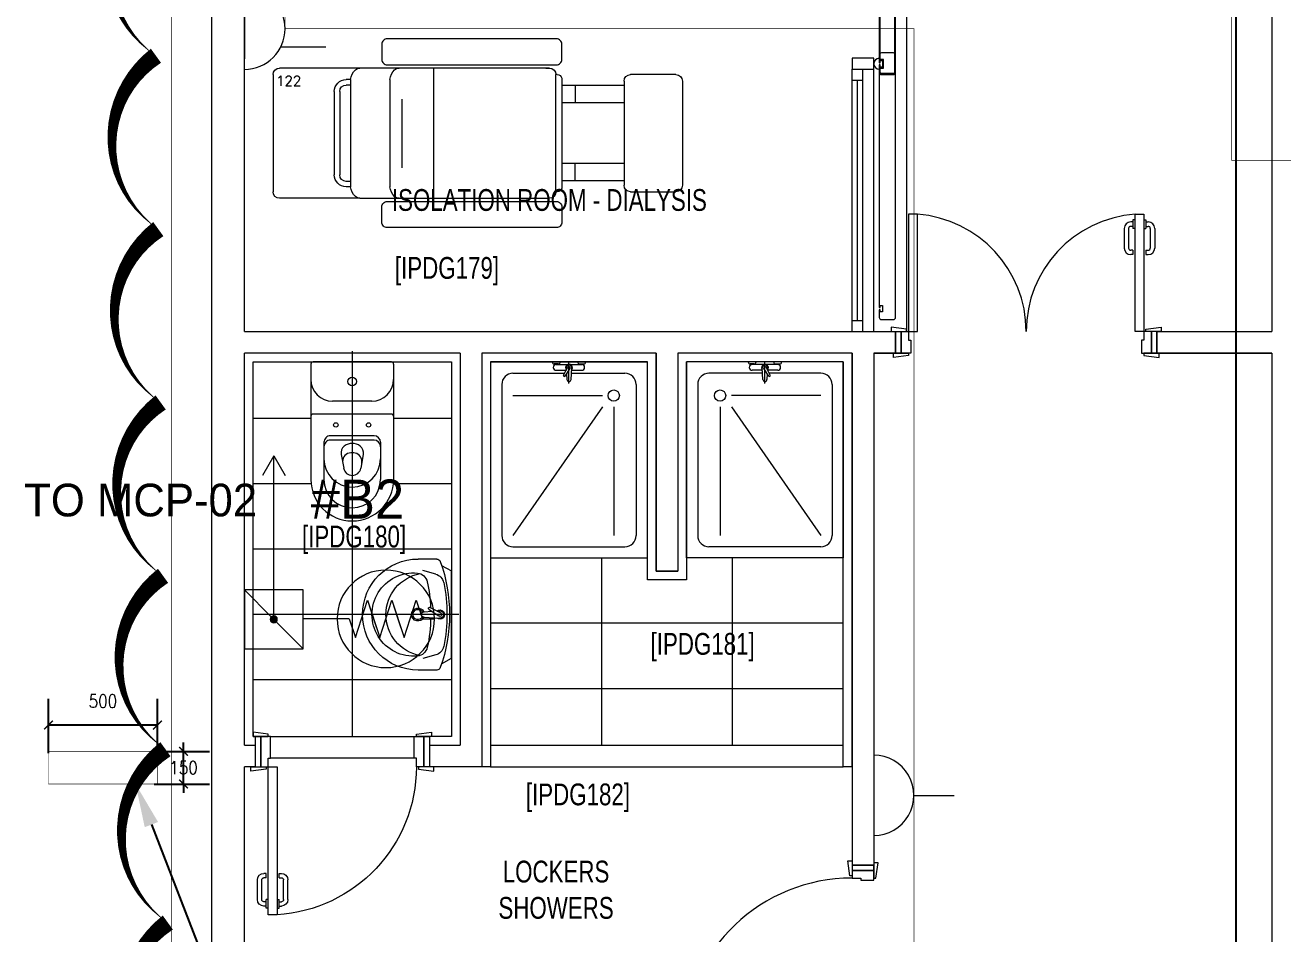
# Model space of a CAD drawing. Header units: metres. Extents: x 75097 to 220695, y -1557923 to -1361206.
# Drawn here: x 160951 to 166727, y -1438188 to -1434015 of the extents above; entities that cross this region are included whole.
import ezdxf
from ezdxf import colors
from ezdxf.entities.mleader import LeaderData, LeaderLine
from ezdxf.math import Vec2, Vec3

# ---------------------------------------------------------------- set-up
doc = ezdxf.new("R2010")
doc.units = ezdxf.units.M
doc.layers.get('0').update_dxf_attribs({"lineweight": 0})
for name, color, linetype, lineweight in [('A-100 - Copy$0$72_EGR_BASE_TEXT', 8, 'Continuous', 0), ('A-100 - Copy$0$Aluminum', 8, 'Continuous', 0), ('A-100 - Copy$0$car', 8, 'Continuous', 0), ('A-100 - Copy$0$Medical Equipment and Furniture', 8, 'Continuous', 0), ('A-100 - Copy$0$Medical Equipment and Furniture1', 8, 'Continuous', 5), ('A-100 - Copy$0$SANIT', 8, 'Continuous', 0), ('A-100 - Copy$0$Tiles', 8, 'Continuous', 0), ('A-100 - Copy$0$Walls', 8, 'Continuous', 0), ('A-100 - Copy$0$Wooden Joinery', 8, 'Continuous', 0)]:
    doc.layers.add(name, color=color, linetype=linetype, lineweight=lineweight)
doc.layers.add('A-100 - Copy$0$axes', color=8, linetype='Continuous')
doc.layers.add('AMA-SO-POWER', color=85, linetype='Continuous')
for name, color, linetype, lineweight, true_color in [('E-POWR', 7, 'Continuous', 9, 0x4e7e3e), ('E-PW', 7, 'Continuous', 9, 0x4e7e3e), ('REV 01', 7, 'Continuous', 0, 0xe41b4d)]:
    doc.layers.add(name, color=color, linetype=linetype, lineweight=lineweight, true_color=true_color)
doc.styles.add('A-100 - Copy$0$list_ghTextstyle', font='romans.shx', dxfattribs={"height": 0.25})
doc.styles.add('A-100 - Copy$0$X3G_ENTITY_2587EA', font='swisscl.ttf', dxfattribs={"height": 200})
doc.styles.add('Optima_5', font='', dxfattribs={"height": 3.001645})
doc.styles.add('ROMANS', font='romans.shx', dxfattribs={"width": 0.85})
doc.styles.get("Standard").update_dxf_attribs({"font": 'GOTHIC.TTF'})
doc.styles.get('Optima_5').set_extended_font_data('Optima')
doc.dimstyles.new('100', dxfattribs={"dimscale": 0.8, "dimtxt": 180, "dimasz": 100, "dimexe": 150, "dimexo": 0, "dimgap": 100, "dimtad": 1, "dimtih": 1, "dimtoh": 1, "dimdec": 0, "dimzin": 0, "dimdsep": 46, "dimtxsty": 'ROMANS', "dimblk": 'DOT', "dimcen": 0, "dimclrd": 180, "dimclre": 180, "dimclrt": 180, "dimazin": 0, "dimtfac": 1, "dimtdec": 0, "dimtix": 1, "dimtmove": 2, "dimatfit": 3, "dimldrblk": 'DOT', "dimfxl": 1, "dimtolj": 1, "dimtzin": 0, "dimarcsym": 0})

# ---------------------------------------------------------------- blocks, each defined once
blk = doc.blocks.new('GI-041_dwg_E-SKT2-3902840-GI-041')
at = {"layer": 'E-POWR'}
blk.add_line((0.1982, 0), (-0.1982, 0), dxfattribs=at)
at = {"layer": 'E-PW'}
for p, q in [((-0.0879, 0.1765), (-0.0879, 0.3944)), ((0.0878, 0.1766), (0.0878, 0.3944)), ((-0.1466, 0), (0.1466, 0))]:
    blk.add_line(p, q, dxfattribs=at)
blk.add_arc((0, 0), 0.1972, 0.0142, 180.0142, dxfattribs=at)
blk = doc.blocks.new('NORMAL SOCKET')
at = {"layer": 'E-POWR'}
for p, q in [((0, 307.7), (0, 615.4)), ((-307.7, 0), (307.7, 0))]:
    blk.add_line(p, q, dxfattribs=at)
blk.add_ellipse((0, 0), major_axis=(32.8, 305.9), ratio=1, start_param=4.81904, end_param=7.960633, dxfattribs=at)
blk = doc.blocks.new('_ArchTick')
at = {"color": 0, "linetype": 'ByBlock', "const_width": 0.15}
blk.add_lwpolyline([(-0.5, -0.5), (0.5, 0.5)], dxfattribs=at)
blk = doc.blocks.new('*D22')
at = {"layer": 'E-POWR', "color": 180, "lineweight": -2, "transparency": 16777216}
for p, q in [((161057.8, -1437358), (161057.8, -1437109.4)), ((161557.8, -1437358), (161557.8, -1437109.4)), ((161557.8, -1437229.4), (161057.8, -1437229.4))]:
    blk.add_line(p, q, dxfattribs=at)
at = {"layer": 'E-POWR', "color": 180, "lineweight": -2, "transparency": 16777216, "xscale": 40, "yscale": 40, "zscale": 40, "rotation": 180}
blk.add_blockref('_ArchTick', (161057.8, -1437229.4), dxfattribs=at)
at = {"layer": 'E-POWR', "color": 180, "lineweight": -2, "transparency": 16777216, "xscale": 40, "yscale": 40, "zscale": 40}
blk.add_blockref('_ArchTick', (161557.8, -1437229.4), dxfattribs=at)
at = {"layer": 'E-POWR', "color": 180, "transparency": 16777216, "insert": (161307.8, -1437119.4), "char_height": 60, "attachment_point": 5, "style": 'ROMANS'}
blk.add_mtext('\\A1;500', dxfattribs=at)
blk = doc.blocks.new('_DOT')
at = {"color": 0, "linetype": 'ByBlock'}
blk.add_line((-0.5, 0), (-1, 0), dxfattribs=at)
at = {"color": 0, "linetype": 'ByBlock', "const_width": 0.5}
blk.add_lwpolyline([(-0.25, 0, 1), (0.25, 0, 1)], format="xyb", close=True, dxfattribs=at)
blk = doc.blocks.new('*D23')
at = {"layer": 'E-POWR', "color": 180, "lineweight": -2, "transparency": 16777216}
for p, q in [((161678, -1437350.2), (161678, -1437310.2)), ((161542.8, -1437350.2), (161798, -1437350.2)), ((161678, -1437500.2), (161678, -1437350.2)), ((161542.8, -1437500.2), (161798, -1437500.2)), ((161678, -1437500.2), (161678, -1437540.2))]:
    blk.add_line(p, q, dxfattribs=at)
at = {"layer": 'E-POWR', "color": 180, "lineweight": -2, "transparency": 16777216, "xscale": 40, "yscale": 40, "zscale": 40}
for p, rotation in [((161678, -1437350.2), 270), ((161678, -1437500.2), 90)]:
    blk.add_blockref('_ArchTick', p, dxfattribs=dict(at, rotation=rotation))
at = {"layer": 'E-POWR', "color": 180, "transparency": 16777216, "insert": (161678, -1437425.2), "char_height": 60, "attachment_point": 5, "style": 'ROMANS'}
blk.add_mtext('\\A1;150', dxfattribs=at)
blk = doc.blocks.new('E-WATER HEATER SKT')
at = {"layer": 'E-POWR'}
h = blk.add_hatch(color=256, dxfattribs=at)
h.dxf.hatch_style = 1
h.paths.add_polyline_path([(-0.4153, 0.0019, 1), (-0.4426, 0.0019, 1)])
for p, q in [((-0.5415, -0.1106), (-0.5415, 0.1144)), ((-0.5415, 0.1144), (-0.3165, 0.1144))]:
    blk.add_line(p, q, dxfattribs=at)
blk.add_lwpolyline([(-0.5415, 0.1144), (-0.3165, 0.1144), (-0.3165, -0.1106), (-0.5415, -0.1106)], close=True, dxfattribs=at)
for points in [[(-0.4208, 0.01), (-0.3165, 0.1144)], [(-0.1398, 0), (-0.1165, 0.0717), (-0.0932, 0)], [(-0.1398, 0), (-0.1165, 0.0717), (-0.0699, -0.0717), (-0.0233, 0.0717), (0.0233, -0.0717), (0.0699, 0.0717), (0.1165, -0.0717), (0.1398, 0), (0.1865, 0)], [(-0.0466, 0), (-0.0233, 0.0717), (0, 0)], [(0.0466, 0), (0.0699, 0.0717), (0.0932, 0)], [(-0.1398, 0), (-0.3165, 0)], [(-0.0932, 0), (-0.0699, -0.0717), (-0.0466, 0)], [(0, 0), (0.0233, -0.0717), (0.0466, 0)], [(0.0932, 0), (0.1165, -0.0717), (0.1398, 0)], [(-0.5415, -0.1106), (-0.4371, -0.0063)]]:
    blk.add_lwpolyline(points, dxfattribs=at)
for centre, radius in [((0, 0), 0.1865), ((-0.429, 0.0019), 0.0137)]:
    blk.add_circle(centre, radius, dxfattribs=at)
blk = doc.blocks.new('arrow')
at = {"layer": 'E-POWR'}
for points in [[(140757.7, -1398284.6), (140667.3, -1398232.4)], [(139990, -1398284.6), (140757.7, -1398284.6), (140757.7, -1398284.6)], [(140757.7, -1398284.6), (140667.3, -1398336.8)]]:
    blk.add_lwpolyline(points, dxfattribs=at)
blk = doc.blocks.new('A-100 - Copy$0$HF16786C-P')
for p, q in [((0.312, 0.2989), (1.0025, 0.2989)), ((0.3285, 0.2989), (0.312, 0.2989)), ((0.845, 0.2989), (0.845, -0.2989)), ((1.0025, 0.2989), (1.1825, 0.2989)), ((1.1825, 0.2989), (1.5514, 0.2989)), ((-0.2986, 0.2389), (-0.2986, -0.2389)), ((-0.2686, 0.2689), (-0.0607, 0.2689)), ((-0.0307, 0.2389), (-0.0307, -0.2389)), ((0.2768, 0.2689), (0.282, 0.2689)), ((0.282, -0.2689), (0.282, 0.2689)), ((1.045, 0.2463), (1.045, -0.2463)), ((1.225, 0.2463), (1.225, -0.2463)), ((1.225, 0.2463), (1.245, 0.2463)), ((1.5814, 0.2689), (1.5814, -0.2689)), ((-0.0307, 0.2189), (0.2547, 0.2189)), ((0.1938, 0.2189), (0.1938, 0.1389)), ((1.225, 0.2213), (1.245, 0.2213)), ((1.275, 0.1913), (1.275, -0.1913)), ((1.3, 0.1913), (1.3, -0.1913)), ((-0.0307, 0.1389), (0.2547, 0.1389)), ((0.9898, 0.156), (0.9898, -0.1588)), ((-0.0307, -0.1389), (0.2547, -0.1389)), ((0.1938, -0.2189), (0.1938, -0.1389)), ((-0.0307, -0.2189), (0.2547, -0.2189)), ((1.225, -0.2213), (1.245, -0.2213)), ((-0.0607, -0.2689), (-0.2686, -0.2689)), ((0.2768, -0.2689), (0.282, -0.2689)), ((1.225, -0.2463), (1.245, -0.2463)), ((1.0025, -0.2989), (0.312, -0.2989)), ((1.1825, -0.2989), (1.0025, -0.2989)), ((1.1825, -0.2989), (1.5514, -0.2989))]:
    blk.add_line(p, q)
for points in [[(1.0817, 0.4087), (1.0817, 0.3386, -0.414214), (1.0567, 0.3136), (0.2797, 0.3136, -0.414214), (0.2547, 0.3386), (0.2547, 0.4087, -0.414214), (0.2797, 0.4337), (1.0567, 0.4337, -0.414214)], [(1.0817, -0.4087), (1.0817, -0.3386, 0.414214), (1.0567, -0.3136), (0.2797, -0.3136, 0.414214), (0.2547, -0.3386), (0.2547, -0.4087, 0.414214), (0.2797, -0.4337), (1.0567, -0.4337, 0.414214)]]:
    blk.add_lwpolyline(points, format="xyb", close=True)
blk.add_lwpolyline([(0.2547, 0.2527), (0.2547, -0.2527)])
for centre, radius, start, end in [((0.312, 0.2689), 0.03, 90, 180), ((1.0025, 0.2689), 0.03, 47.44084, 90), ((0.9759, 0.2399), 0.0694, 5.3127, 47.44084), ((1.1825, 0.2689), 0.03, 47.44084, 90), ((1.1559, 0.2399), 0.0694, 5.3127, 47.44084), ((1.5514, 0.2689), 0.03, 0, 90), ((-0.2686, 0.2389), 0.03, 90, 180), ((-0.0607, 0.2389), 0.03, 0, 90), ((0.2756, 0.2474), 0.0216, 86.99887, 165.78399), ((1.245, 0.1913), 0.055, 0, 90), ((1.245, 0.1913), 0.03, 0, 90), ((1.245, -0.1913), 0.03, 270, 0), ((1.245, -0.1913), 0.055, 270, 0), ((-0.2686, -0.2389), 0.03, 180, 270), ((-0.0607, -0.2389), 0.03, 270, 0), ((0.2756, -0.2474), 0.0216, 194.21601, 273.00113), ((0.312, -0.2689), 0.03, 180, 270), ((0.9759, -0.2399), 0.0694, 312.55916, 354.6873), ((1.1559, -0.2399), 0.0694, 312.55916, 354.6873), ((1.5514, -0.2689), 0.03, 270, 0), ((1.0025, -0.2689), 0.03, 270, 312.55916), ((1.1825, -0.2689), 0.03, 270, 312.55916)]:
    blk.add_arc(centre, radius, start, end)
blk = doc.blocks.new('A-100 - Copy$0$F.44.66.83')
at = {"layer": 'A-100 - Copy$0$Medical Equipment and Furniture1', "xscale": -1000, "yscale": 1000, "zscale": 1000, "rotation": 270}
blk.add_blockref('A-100 - Copy$0$HF16786C-P', (77696, -14001.8), dxfattribs=at)
blk = doc.blocks.new('A-100 - Copy$0$A$C180956F5')
at = {"layer": 'A-100 - Copy$0$car'}
for p, q in [((1350, 640, 0), (690, 640, 0)), ((690, 540, 0), (1350, 540, 0))]:
    blk.add_line(p, q, dxfattribs=at)
at = {"layer": 'A-100 - Copy$0$Wooden Joinery'}
for p, q in [((670, 1328.8, 0), (670, 1288.8, 0)), ((680, 1328.8, 0), (670, 1328.8, 0)), ((720, 1358.8, 0), (680, 1358.8, 0)), ((680, 1358.8, 0), (680, 680, 0)), ((720, 680, 0), (720, 1358.8, 0)), ((720, 1328.8, 0), (730, 1328.8, 0)), ((730, 1328.8, 0), (730, 1288.8, 0)), ((630, 1288.8, 0), (630, 1198.8, 0)), ((650, 1288.8, 0), (650, 1198.8, 0)), ((670, 1318.8, 0), (660, 1318.8, 0)), ((670, 1298.8, 0), (660, 1298.8, 0)), ((680, 1288.8, 0), (670, 1288.8, 0)), ((720, 1288.8, 0), (730, 1288.8, 0)), ((730, 1318.8, 0), (740, 1318.8, 0)), ((730, 1298.8, 0), (740, 1298.8, 0)), ((750, 1288.8, 0), (750, 1198.8, 0)), ((770, 1288.8, 0), (770, 1198.8, 0)), ((670, 1188.8, 0), (660, 1188.8, 0)), ((670, 1168.8, 0), (660, 1168.8, 0)), ((670, 1188.8, 0), (670, 1168.8, 0)), ((730, 1188.8, 0), (740, 1188.8, 0)), ((730, 1188.8, 0), (730, 1168.8, 0)), ((730, 1168.8, 0), (740, 1168.8, 0)), ((670, 690, 0), (600, 700, 0)), ((600, 700, 0), (600, 680, 0)), ((1370, 690, 0), (1440, 700, 0)), ((1440, 700, 0), (1440, 680, 0)), ((600, 680, 0), (670, 680, 0)), ((620, 540, 0), (620, 680, 0)), ((620, 680, 0), (645, 680, 0)), ((645, 680, 0), (680, 680, 0)), ((645, 540, 0), (645, 680, 0)), ((645, 680, 0), (645, 540, 0)), ((670, 680, 0), (670, 690, 0)), ((680, 680, 0), (720, 680, 0)), ((680, 680, 0), (680, 640, 0)), ((680, 640, 0), (690, 640, 0)), ((690, 640, 0), (690, 540, 0)), ((1360, 640, 0), (1350, 640, 0)), ((1350, 640, 0), (1350, 540, 0)), ((1395, 680, 0), (1360, 680, 0)), ((1360, 680, 0), (1360, 640, 0)), ((1370, 680, 0), (1370, 690, 0)), ((1440, 680, 0), (1370, 680, 0)), ((1395, 540, 0), (1395, 680, 0)), ((1395, 680, 0), (1395, 540, 0)), ((1420, 680, 0), (1395, 680, 0)), ((1420, 540, 0), (1420, 680, 0)), ((610, 520, 0), (610, 540, 0)), ((610, 540, 0), (680, 540, 0)), ((680, 530, 0), (610, 520, 0)), ((645, 540, 0), (620, 540, 0)), ((690, 540, 0), (645, 540, 0)), ((680, 540, 0), (680, 530, 0)), ((1350, 540, 0), (1395, 540, 0)), ((1360, 540, 0), (1360, 530, 0)), ((1430, 540, 0), (1360, 540, 0)), ((1360, 530, 0), (1430, 520, 0)), ((1395, 540, 0), (1420, 540, 0)), ((1430, 520, 0), (1430, 540, 0))]:
    blk.add_line(p, q, dxfattribs=at)
for centre, radius, start, end in [((680, 680, 0), 680, 0, 86.62771), ((660, 1288.8, 0), 30, 90, 180), ((660, 1288.8, 0), 10, 90, 180), ((740, 1288.8, 0), 30, 0, 90), ((740, 1288.8, 0), 10, 0, 90), ((660, 1198.8, 0), 30, 180, 270), ((660, 1198.8, 0), 10, 180, 270), ((740, 1198.8, 0), 10, 270, 0), ((740, 1198.8, 0), 30, 270, 0)]:
    blk.add_arc(centre, radius, start, end, dxfattribs=at)
blk = doc.blocks.new('A-100 - Copy$0$WC manta')
at = {"layer": 'A-100 - Copy$0$SANIT'}
for p, q in [((-0.13, 0.18), (-0.13, -0.18)), ((-0.12, 0.19), (0.41, 0.19)), ((0.109, 0.18), (0.109, -0.18)), ((0.239, 0.13), (0.41, 0.13)), ((0.05, 0.09), (0.05, -0.09)), ((0.209, 0.1), (0.209, -0.1)), ((0.229, 0.1), (0.229, -0.1)), ((-0.18, 0), (0.65, 0)), ((0.2955, 0.051), (0.3581, 0.0393)), ((0.2955, -0.051), (0.3581, -0.0393)), ((0.239, -0.13), (0.41, -0.13)), ((-0.12, -0.19), (0.41, -0.19))]:
    blk.add_line(p, q, dxfattribs=at)
for centre, radius in [((0.159, 0.0752), 0.01), ((-0.04, 0), 0.02), ((0.159, -0.0753), 0.01)]:
    blk.add_circle(centre, radius, dxfattribs=at)
for centre, radius, start, end in [((-0.12, 0.18), 0.01, 90, 180), ((-0.05, 0.09), 0.1, 0, 90), ((0.119, 0.18), 0.01, 90, 180), ((0.41, 0), 0.19, 270, 90), ((0.239, 0.1), 0.03, 90, 180), ((0.259, 0.1), 0.03, 90, 180), ((0.3147, 0), 0.13, 270, 90), ((0.41, 0), 0.13, 270, 90), ((0.3029, 0), 0.0588, 141.52497, 218.47503), ((0.2882, 0.0117), 0.04, 79.42885, 141.52497), ((0.3454, 0), 0.0588, 166.41759, 193.58241), ((0.3271, 0.0044), 0.04, 79.42885, 166.41759), ((0.3507, 0), 0.04, 280.57115, 79.42885), ((0.2882, -0.0117), 0.04, 218.47503, 280.57115), ((0.3271, -0.0044), 0.04, 193.58241, 280.57115), ((-0.05, -0.09), 0.1, 270, 0), ((0.239, -0.1), 0.03, 180, 270), ((0.259, -0.1), 0.03, 180, 270), ((-0.12, -0.18), 0.01, 180, 270), ((0.119, -0.18), 0.01, 180, 270)]:
    blk.add_arc(centre, radius, start, end, dxfattribs=at)
blk = doc.blocks.new('A-100 - Copy$0$lav-manta 60')
at = {"layer": 'A-100 - Copy$0$SANIT'}
for p, q in [((-0.2658, -0.0529), (-0.2358, 0)), ((-0.2358, 0), (0.2358, 0)), ((0, 0.04), (0, -0.56)), ((0.2658, -0.0529), (0.2358, 0)), ((-0.015, -0.1473), (-0.0199, -0.064)), ((0.0274, -0.121), (-0.0078, -0.0673)), ((0.0389, -0.1142), (0.0087, -0.0575)), ((0.0191, -0.077), (0.0199, -0.064)), ((-0.3, -0.0789), (-0.3, -0.18)), ((-0.2185, -0.0841), (-0.2383, -0.1537)), ((0.015, -0.1473), (0.0174, -0.1057)), ((0.2185, -0.0841), (0.2383, -0.1537)), ((0.3, -0.0789), (0.3, -0.18))]:
    blk.add_line(p, q, dxfattribs=at)
for centre, radius, start, end in [((-0.28, -0.0789), 0.02, 109.82288, 180), ((0, -0.8557), 0.8457, 70.17712, 109.82288), ((-0.1608, -0.1006), 0.06, 101.80862, 164.07939), ((0, -0.8696), 0.8457, 78.19138, 101.80862), ((0, -0.0617), 0.025, 320.74745, 220.36799), ((0, -0.0617), 0.02, 353.26708, 186.68201), ((0, -0.0617), 0.00966, 25.41267, 215.95772), ((0.1608, -0.1006), 0.06, 15.92061, 78.19138), ((0.28, -0.0789), 0.02, 0, 70.17712), ((-0.1645, -0.189), 0.06, 102.08826, 174.81422), ((0, -0.9572), 0.8457, 91.15716, 102.08826), ((0, -0.9572), 0.8457, 88.54856, 88.84398), ((0.0332, -0.1176), 0.00666, 210.68519, 30.68519), ((0, -0.9572), 0.8457, 77.91174, 87.42745), ((0.1645, -0.189), 0.06, 5.18578, 77.91174), ((0, -0.18), 0.3, 180, 0), ((0, -0.2039), 0.2252, 174.81422, 5.18578), ((0, -0.1282), 0.2252, 190.60973, 349.39027), ((0, -0.18), 0.035, 115.31059, 64.68941), ((0, -0.18), 0.0275, 117.14957, 62.85043), ((0, -0.1473), 0.015, 180, 0)]:
    blk.add_arc(centre, radius, start, end, dxfattribs=at)
blk = doc.blocks.new('A-100 - Copy')
at = {"layer": 'A-100 - Copy$0$Aluminum'}
for p, q in [((164748.3, -1435421.9, 0), (164748.3, -1434217.3, 0)), ((164798.3, -1435421.9, 0), (164798.3, -1434217.3, 0)), ((164848.3, -1435421.9, 0), (164848.3, -1434217.3, 0)), ((164748.3, -1434267.3, 0), (164798.3, -1434267.3, 0)), ((164773.3, -1435371.9, 0), (164773.3, -1434267.3, 0)), ((164748.3, -1435371.9, 0), (164798.3, -1435371.9, 0))]:
    blk.add_line(p, q, dxfattribs=at)
at = {"layer": 'A-100 - Copy$0$Aluminum', "elevation": 0}
blk.add_lwpolyline([(164848.3, -1434217.3), (164848.3, -1434167.3), (164748.3, -1434167.3), (164748.3, -1434217.3)], close=True, dxfattribs=at)
at = {"layer": 'A-100 - Copy$0$axes'}
blk.add_line((166513.3, -1477297.4, 0), (166513.3, -1391762.7, 0), dxfattribs=at)
at = {"layer": 'A-100 - Copy$0$SANIT'}
for p, q in [((163088.3, -1435561.9, 0), (163808.3, -1435561.9, 0)), ((163088.3, -1435561.9, 0), (163088.3, -1436461.9, 0)), ((163398.8, -1435570.9, 0), (163380.8, -1435570.9, 0)), ((163380.8, -1435576.6, 0), (163380.8, -1435570.9, 0)), ((163389.8, -1435573.2, 0), (163506.8, -1435573.2, 0)), ((163389.8, -1435600.2, 0), (163435.4, -1435600.2, 0)), ((163398.8, -1435573.2, 0), (163398.8, -1435570.9, 0)), ((163423.8, -1435622, 0), (163442.8, -1435586.3, 0)), ((163431, -1435626.3, 0), (163453.5, -1435592, 0)), ((163436.2, -1435598.6, 0), (163435.8, -1435590.4, 0)), ((163448.3, -1435660.9, 0), (163448.3, -1435561.9, 0)), ((163457.7, -1435642.5, 0), (163460.8, -1435590.4, 0)), ((163460.2, -1435600.2, 0), (163506.8, -1435600.2, 0)), ((163497.8, -1435570.9, 0), (163515.8, -1435570.9, 0)), ((163497.8, -1435573.2, 0), (163497.8, -1435570.9, 0)), ((163515.8, -1435576.6, 0), (163515.8, -1435570.9, 0)), ((163808.3, -1436461.9, 0), (163808.3, -1435561.9, 0)), ((164708.3, -1435561.9, 0), (163988.3, -1435561.9, 0)), ((163988.3, -1436461.9, 0), (163988.3, -1435561.9, 0)), ((164298.8, -1435570.9, 0), (164280.8, -1435570.9, 0)), ((164280.8, -1435576.6, 0), (164280.8, -1435570.9, 0)), ((164406.8, -1435573.2, 0), (164289.8, -1435573.2, 0)), ((164336.3, -1435600.2, 0), (164289.8, -1435600.2, 0)), ((164298.8, -1435573.2, 0), (164298.8, -1435570.9, 0)), ((164338.8, -1435642.5, 0), (164335.8, -1435590.4, 0)), ((164365.6, -1435626.3, 0), (164343, -1435592, 0)), ((164348.3, -1435660.9, 0), (164348.3, -1435561.9, 0)), ((164372.8, -1435622, 0), (164353.8, -1435586.3, 0)), ((164360.3, -1435598.6, 0), (164360.8, -1435590.4, 0)), ((164406.8, -1435600.2, 0), (164361.2, -1435600.2, 0)), ((164397.8, -1435570.9, 0), (164415.8, -1435570.9, 0)), ((164397.8, -1435573.2, 0), (164397.8, -1435570.9, 0)), ((164415.8, -1435576.6, 0), (164415.8, -1435570.9, 0)), ((164708.3, -1435561.9, 0), (164708.3, -1436461.9, 0)), ((163139.7, -1435664.8, 0), (163139.7, -1436359.1, 0)), ((163191.1, -1435613.3, 0), (163428.4, -1435613.3, 0)), ((163437.3, -1435616.7, 0), (163438.8, -1435642.5, 0)), ((163459.4, -1435613.3, 0), (163705.4, -1435613.3, 0)), ((163756.8, -1435664.8, 0), (163756.8, -1436359.1, 0)), ((164039.7, -1435664.8, 0), (164039.7, -1436359.1, 0)), ((164337.1, -1435613.3, 0), (164091.1, -1435613.3, 0)), ((164359.2, -1435616.7, 0), (164357.7, -1435642.5, 0)), ((164605.4, -1435613.3, 0), (164368.2, -1435613.3, 0)), ((164656.8, -1435664.8, 0), (164656.8, -1436359.1, 0)), ((163191.1, -1435716.2, 0), (163602.6, -1435716.2, 0)), ((164605.4, -1435716.2, 0), (164194, -1435716.2, 0)), ((163602.6, -1435767.6, 0), (163191.1, -1436359.1, 0)), ((163654, -1435767.6, 0), (163654, -1436359.1, 0)), ((164142.6, -1435767.6, 0), (164142.6, -1436359.1, 0)), ((164194, -1435767.6, 0), (164605.4, -1436359.1, 0)), ((163191.1, -1436410.5, 0), (163705.4, -1436410.5, 0)), ((164605.4, -1436410.5, 0), (164091.1, -1436410.5, 0)), ((163088.3, -1436461.9, 0), (163808.3, -1436461.9, 0)), ((164708.3, -1436461.9, 0), (163988.3, -1436461.9, 0))]:
    blk.add_line(p, q, dxfattribs=at)
for centre in [(163654, -1435716.2, 0), (164142.6, -1435716.2, 0)]:
    blk.add_circle(centre, 25.7, dxfattribs=at)
for centre, radius, start, end in [((163380.8, -1435561.9, 0), 9, 180, 270), ((163389.8, -1435586.7, 0), 13.5, 90, 270), ((163398.8, -1435561.9, 0), 9, 270, 0), ((163448.3, -1435588.9, 0), 15.8, 319.63201, 219.25255), ((163448.3, -1435588.9, 0), 12.6, 353.26708, 186.73292), ((163448.3, -1435588.9, 0), 6.08, 324.04228, 154.58733), ((163497.8, -1435561.9, 0), 9, 180, 270), ((163506.8, -1435586.7, 0), 13.5, 270, 90), ((163515.8, -1435561.9, 0), 9, 270, 0), ((164280.8, -1435561.9, 0), 9, 180, 270), ((164289.8, -1435586.7, 0), 13.5, 90, 270), ((164298.8, -1435561.9, 0), 9, 270, 0), ((164348.3, -1435588.9, 0), 15.8, 320.74745, 220.36799), ((164348.3, -1435588.9, 0), 12.6, 353.26708, 186.73292), ((164348.3, -1435588.9, 0), 6.08, 25.41267, 215.95772), ((164397.8, -1435561.9, 0), 9, 180, 270), ((164406.8, -1435586.7, 0), 13.5, 270, 90), ((164415.8, -1435561.9, 0), 9, 270, 0), ((163191.1, -1435664.8, 0), 51.4, 90, 180), ((163427.4, -1435624.1, 0), 4.2, 149.31481, 329.31481), ((163448.3, -1435642.5, 0), 9.45, 180, 0), ((163705.4, -1435664.8, 0), 51.4, 0, 90), ((164091.1, -1435664.8, 0), 51.4, 90, 180), ((164348.3, -1435642.5, 0), 9.45, 180, 0), ((164369.2, -1435624.1, 0), 4.2, 210.68519, 30.68519), ((164605.4, -1435664.8, 0), 51.4, 0, 90), ((163191.1, -1436359.1, 0), 51.4, 180, 270), ((163705.4, -1436359.1, 0), 51.4, 270, 0), ((164091.1, -1436359.1, 0), 51.4, 180, 270), ((164605.4, -1436359.1, 0), 51.4, 270, 0)]:
    blk.add_arc(centre, radius, start, end, dxfattribs=at)
at = {"layer": 'A-100 - Copy$0$Tiles'}
for p, q in [((162262.8, -1435821.9, 0), (161997.3, -1435821.9, 0)), ((162908.3, -1435821.9, 0), (162642.8, -1435821.9, 0)), ((162263.9, -1436121.9, 0), (161997.3, -1436121.9, 0)), ((162908.3, -1436121.9, 0), (162641.7, -1436121.9, 0)), ((162452.8, -1436291.9, 0), (162452.8, -1437281.9, 0)), ((162908.3, -1436421.9, 0), (161997.3, -1436421.9, 0)), ((163598.3, -1436461.9, 0), (163598.3, -1437321.9, 0)), ((164198.3, -1436461.9, 0), (164198.3, -1437321.9, 0)), ((162500.3, -1436721.9, 0), (161997.3, -1436721.9, 0)), ((164708.3, -1436761.9, 0), (163088.3, -1436761.9, 0)), ((162908.3, -1437021.9, 0), (161997.3, -1437021.9, 0)), ((163088.3, -1437061.9, 0), (164708.3, -1437061.9, 0)), ((163088.3, -1437321.9, 0), (164708.3, -1437321.9, 0)), ((163088.3, -1437421.9, 0), (164708.3, -1437421.9, 0))]:
    blk.add_line(p, q, dxfattribs=at)
at = {"layer": 'A-100 - Copy$0$Tiles', "elevation": 0}
for points in [[(162007.3, -1437281.9), (161997.3, -1437281.9), (161997.3, -1435561.9), (162908.3, -1435561.9), (162908.3, -1437281.9), (162807.3, -1437281.9)], [(164748.3, -1437421.9), (164708.3, -1437421.9), (164708.3, -1435561.9), (163988.3, -1435561.9), (163988.3, -1436561.9), (163808.3, -1436561.9), (163808.3, -1435561.9), (163088.3, -1435561.9), (163088.3, -1437421.9), (163048.3, -1437421.9)]]:
    blk.add_lwpolyline(points, dxfattribs=at)
at = {"layer": 'A-100 - Copy$0$Walls'}
for p, q in [((161807.3, -1448562.7, 0), (161807.3, -1430312.7, 0)), ((161957.3, -1435421.9, 0), (161957.3, -1433042.3, 0)), ((166677, -1433902.7, 0), (166677, -1435421.9, 0)), ((161957.3, -1435421.9, 0), (164948.3, -1435421.9, 0)), ((164948.3, -1435421.9, 0), (164948.3, -1435521.9, 0)), ((166148.3, -1435421.9, 0), (166677, -1435421.9, 0)), ((166148.3, -1435421.9, 0), (166148.3, -1435521.9, 0)), ((161957.3, -1437321.9, 0), (161957.3, -1435521.9, 0)), ((162948.3, -1435521.9, 0), (161957.3, -1435521.9, 0)), ((162948.3, -1435521.9, 0), (162948.3, -1437321.9, 0)), ((163848.3, -1435521.9, 0), (163048.3, -1435521.9, 0)), ((163048.3, -1435521.9, 0), (163048.3, -1437421.9, 0)), ((163848.3, -1435521.9, 0), (163848.3, -1436521.9, 0)), ((164748.3, -1435521.9, 0), (163948.3, -1435521.9, 0)), ((163948.3, -1435521.9, 0), (163948.3, -1436521.9, 0)), ((164748.3, -1435521.9, 0), (164748.3, -1437872.3, -1.2)), ((164848.3, -1435521.9, 0), (164848.3, -1437872.3, -1.2)), ((164848.3, -1435521.9, 0), (164948.3, -1435521.9, 0)), ((164948.3, -1435521.9, 0), (164848.3, -1435521.9, 0)), ((166148.3, -1435521.9, 0), (166677, -1435521.9, 0)), ((166677, -1435521.9, 0), (166148.3, -1435521.9, 0)), ((166677, -1435521.9, 0), (166677, -1440572.7, 0)), ((166677, -1435521.9, 0), (166677, -1440572.7, 0)), ((163848.3, -1436521.9, 0), (163948.3, -1436521.9, 0)), ((161957.3, -1437321.9, 0), (162007.3, -1437321.9, 0)), ((162007.3, -1437321.9, 0), (162007.3, -1437421.9, 0)), ((162807.3, -1437321.9, 0), (162807.3, -1437421.9, 0)), ((162807.3, -1437321.9, 0), (162948.3, -1437321.9, 0)), ((161957.3, -1439372.3, -1.2), (161957.3, -1437421.9, 0)), ((162007.3, -1437421.9, 0), (161957.3, -1437421.9, 0)), ((163048.3, -1437421.9, 0), (162807.3, -1437421.9, 0)), ((164748.3, -1437872.3, -2.4), (164848.3, -1437872.3, -2.4))]:
    blk.add_line(p, q, dxfattribs=at)
at = {"layer": 'A-100 - Copy$0$Walls', "elevation": 0}
blk.add_lwpolyline([(164748.3, -1437421.9), (164748.3, -1435521.9), (163948.3, -1435521.9), (163948.3, -1436521.9), (163848.3, -1436521.9), (163848.3, -1435521.9), (163048.3, -1435521.9), (163048.3, -1437421.9)], dxfattribs=at)
at = {"layer": 'A-100 - Copy$0$Wooden Joinery'}
for p, q in [((165048.3, -1434883.4, 0), (165008.3, -1434883.4, 0)), ((165008.3, -1434883.4, 0), (165008.3, -1435421.9, 0)), ((165048.3, -1435421.9, 0), (165048.3, -1434883.4, 0)), ((166038.3, -1434908.9, 0), (166038.3, -1434948.9, 0)), ((166048.3, -1434908.9, 0), (166038.3, -1434908.9, 0)), ((166048.3, -1435421.9, 0), (166048.3, -1434883.4, 0)), ((166048.3, -1434883.4, 0), (166088.3, -1434883.4, 0)), ((166088.3, -1434883.4, 0), (166088.3, -1435421.9, 0)), ((166088.3, -1434908.9, 0), (166098.3, -1434908.9, 0)), ((166098.3, -1434908.9, 0), (166098.3, -1434948.9, 0)), ((165998.3, -1434948.9, 0), (165998.3, -1435038.9, 0)), ((166018.3, -1434948.9, 0), (166018.3, -1435038.9, 0)), ((166038.3, -1434918.9, 0), (166028.3, -1434918.9, 0)), ((166038.3, -1434938.9, 0), (166028.3, -1434938.9, 0)), ((166048.3, -1434948.9, 0), (166038.3, -1434948.9, 0)), ((166088.3, -1434948.9, 0), (166098.3, -1434948.9, 0)), ((166098.3, -1434918.9, 0), (166108.3, -1434918.9, 0)), ((166098.3, -1434938.9, 0), (166108.3, -1434938.9, 0)), ((166118.3, -1434948.9, 0), (166118.3, -1435038.9, 0)), ((166138.3, -1434948.9, 0), (166138.3, -1435038.9, 0)), ((166038.3, -1435048.9, 0), (166028.3, -1435048.9, 0)), ((166038.3, -1435068.9, 0), (166028.3, -1435068.9, 0)), ((166038.3, -1435048.9, 0), (166038.3, -1435068.9, 0)), ((166098.3, -1435048.9, 0), (166108.3, -1435048.9, 0)), ((166098.3, -1435048.9, 0), (166098.3, -1435068.9, 0)), ((166098.3, -1435068.9, 0), (166108.3, -1435068.9, 0)), ((164998.3, -1435411.9, 0), (164928.3, -1435401.9, 0)), ((164928.3, -1435401.9, 0), (164928.3, -1435421.9, 0)), ((164998.3, -1435411.9, 0), (164928.3, -1435401.9, 0)), ((164928.3, -1435401.9, 0), (164928.3, -1435421.9, 0)), ((164928.3, -1435421.9, 0), (164998.3, -1435421.9, 0)), ((164928.3, -1435421.9, 0), (164998.3, -1435421.9, 0)), ((164948.3, -1435521.9, 0), (164948.3, -1435421.9, 0)), ((164948.3, -1435421.9, 0), (164973.3, -1435421.9, 0)), ((164948.3, -1435521.9, 0), (164948.3, -1435421.9, 0)), ((164948.3, -1435421.9, 0), (164973.3, -1435421.9, 0)), ((164973.3, -1435421.9, 0), (165008.3, -1435421.9, 0)), ((164973.3, -1435521.9, 0), (164973.3, -1435421.9, 0)), ((164973.3, -1435421.9, 0), (164973.3, -1435521.9, 0)), ((164973.3, -1435421.9, 0), (165008.3, -1435421.9, 0)), ((164973.3, -1435521.9, 0), (164973.3, -1435421.9, 0)), ((164973.3, -1435421.9, 0), (164973.3, -1435521.9, 0)), ((164998.3, -1435421.9, 0), (164998.3, -1435411.9, 0)), ((164998.3, -1435421.9, 0), (164998.3, -1435411.9, 0)), ((165008.3, -1435421.9, 0), (165048.3, -1435421.9, 0)), ((165008.3, -1435421.9, 0), (165008.3, -1435461.9, 0)), ((165008.3, -1435421.9, 0), (165008.3, -1435461.9, 0)), ((166088.3, -1435421.9, 0), (166048.3, -1435421.9, 0)), ((166123.3, -1435421.9, 0), (166088.3, -1435421.9, 0)), ((166088.3, -1435421.9, 0), (166088.3, -1435461.9, 0)), ((166123.3, -1435421.9, 0), (166088.3, -1435421.9, 0)), ((166088.3, -1435421.9, 0), (166088.3, -1435461.9, 0)), ((166098.3, -1435411.9, 0), (166168.3, -1435401.9, 0)), ((166098.3, -1435411.9, 0), (166168.3, -1435401.9, 0)), ((166098.3, -1435421.9, 0), (166098.3, -1435411.9, 0)), ((166098.3, -1435421.9, 0), (166098.3, -1435411.9, 0)), ((166168.3, -1435421.9, 0), (166098.3, -1435421.9, 0)), ((166168.3, -1435421.9, 0), (166098.3, -1435421.9, 0)), ((166123.3, -1435521.9, 0), (166123.3, -1435421.9, 0)), ((166123.3, -1435421.9, 0), (166123.3, -1435521.9, 0)), ((166148.3, -1435421.9, 0), (166123.3, -1435421.9, 0)), ((166123.3, -1435521.9, 0), (166123.3, -1435421.9, 0)), ((166123.3, -1435421.9, 0), (166123.3, -1435521.9, 0)), ((166148.3, -1435421.9, 0), (166123.3, -1435421.9, 0)), ((166148.3, -1435521.9, 0), (166148.3, -1435421.9, 0)), ((166148.3, -1435521.9, 0), (166148.3, -1435421.9, 0)), ((166168.3, -1435401.9, 0), (166168.3, -1435421.9, 0)), ((166168.3, -1435401.9, 0), (166168.3, -1435421.9, 0)), ((165008.3, -1435461.9, 0), (165018.3, -1435461.9, 0)), ((165008.3, -1435461.9, 0), (165018.3, -1435461.9, 0)), ((165018.3, -1435461.9, 0), (165018.3, -1435521.9, 0)), ((165018.3, -1435461.9, 0), (165018.3, -1435521.9, 0)), ((166088.3, -1435461.9, 0), (166078.3, -1435461.9, 0)), ((166078.3, -1435461.9, 0), (166078.3, -1435521.9, 0)), ((166088.3, -1435461.9, 0), (166078.3, -1435461.9, 0)), ((166078.3, -1435461.9, 0), (166078.3, -1435521.9, 0)), ((164938.3, -1435541.9, 0), (164938.3, -1435521.9, 0)), ((164938.3, -1435521.9, 0), (165008.3, -1435521.9, 0)), ((165008.3, -1435531.9, 0), (164938.3, -1435541.9, 0)), ((164973.3, -1435521.9, 0), (164948.3, -1435521.9, 0)), ((164973.3, -1435521.9, 0), (164948.3, -1435521.9, 0)), ((165018.3, -1435521.9, 0), (164973.3, -1435521.9, 0)), ((165018.3, -1435521.9, 0), (164973.3, -1435521.9, 0)), ((165008.3, -1435521.9, 0), (165008.3, -1435531.9, 0)), ((166078.3, -1435521.9, 0), (166123.3, -1435521.9, 0)), ((166078.3, -1435521.9, 0), (166123.3, -1435521.9, 0)), ((166088.3, -1435521.9, 0), (166088.3, -1435531.9, 0)), ((166158.3, -1435521.9, 0), (166088.3, -1435521.9, 0)), ((166088.3, -1435521.9, 0), (166088.3, -1435531.9, 0)), ((166158.3, -1435521.9, 0), (166088.3, -1435521.9, 0)), ((166088.3, -1435531.9, 0), (166158.3, -1435541.9, 0)), ((166088.3, -1435531.9, 0), (166158.3, -1435541.9, 0)), ((166123.3, -1435521.9, 0), (166148.3, -1435521.9, 0)), ((166123.3, -1435521.9, 0), (166148.3, -1435521.9, 0)), ((166158.3, -1435541.9, 0), (166158.3, -1435521.9, 0)), ((166158.3, -1435541.9, 0), (166158.3, -1435521.9, 0))]:
    blk.add_line(p, q, dxfattribs=at)
for points, elevation in [([(164848.3, -1432992.3), (164998.3, -1432992.3), (164998.3, -1435421.9)], 0), ([(164748.3, -1437897.3), (164848.3, -1437897.3), (164848.3, -1437872.3), (164748.3, -1437872.3), (164748.3, -1437897.3)], -2.4), ([(164748.3, -1437897.3), (164748.3, -1437932.3), (164788.3, -1437932.3), (164788.3, -1437942.3), (164848.3, -1437942.3), (164848.3, -1437897.3), (164748.3, -1437897.3)], -2.4)]:
    blk.add_lwpolyline(points, dxfattribs=dict(at, elevation=elevation))
at = {"layer": 'A-100 - Copy$0$Wooden Joinery', "elevation": 0}
for points in [[(164878.3, -1434207.3), (164878.3, -1434197.3), (164873.3, -1434197.3), (164873.3, -1434232.3, 0.414214), (164883.3, -1434242.3), (164938.3, -1434242.3, 0.414214), (164948.3, -1434232.3), (164948.3, -1433027.3, 0.414214), (164938.3, -1433017.3), (164883.3, -1433017.3, 0.414214), (164873.3, -1433027.3), (164873.3, -1433062.3), (164878.3, -1433062.3), (164878.3, -1433052.3), (164888.3, -1433052.3), (164888.3, -1433082.3), (164878.3, -1433082.3), (164878.3, -1433072.3), (164873.3, -1433072.3), (164873.3, -1434187.3), (164878.3, -1434187.3), (164878.3, -1434177.3), (164888.3, -1434177.3), (164888.3, -1434207.3)], [(164878.3, -1434172.3), (164878.3, -1433087.3), (164893.3, -1433087.3), (164893.3, -1433047.3), (164878.3, -1433047.3), (164878.3, -1433027.3, -0.414214), (164883.3, -1433022.3), (164938.3, -1433022.3, -0.414214), (164943.3, -1433027.3), (164943.3, -1434232.3, -0.414214), (164938.3, -1434237.3), (164883.3, -1434237.3, -0.414214), (164878.3, -1434232.3), (164878.3, -1434212.3), (164893.3, -1434212.3), (164893.3, -1434172.3)], [(164878.3, -1435332.3), (164878.3, -1435322.3), (164873.3, -1435322.3), (164873.3, -1435357.3, 0.414214), (164883.3, -1435367.3), (164938.3, -1435367.3, 0.414214), (164948.3, -1435357.3), (164948.3, -1434152.3, 0.414214), (164938.3, -1434142.3), (164883.3, -1434142.3, 0.414214), (164873.3, -1434152.3), (164873.3, -1434187.3), (164878.3, -1434187.3), (164878.3, -1434177.3), (164888.3, -1434177.3), (164888.3, -1434207.3), (164878.3, -1434207.3), (164878.3, -1434197.3), (164873.3, -1434197.3), (164873.3, -1435312.3), (164878.3, -1435312.3), (164878.3, -1435302.3), (164888.3, -1435302.3), (164888.3, -1435332.3)]]:
    blk.add_lwpolyline(points, format="xyb", close=True, dxfattribs=at)
at = {"layer": 'A-100 - Copy$0$Wooden Joinery', "elevation": -1.2}
for points in [[(164748.3, -1437922.3), (164738.3, -1437922.3), (164728.3, -1437852.3), (164748.3, -1437852.3)], [(164848.3, -1437932.3), (164858.3, -1437932.3), (164868.3, -1437862.3), (164848.3, -1437862.3)]]:
    blk.add_lwpolyline(points, close=True, dxfattribs=at)
at = {"layer": 'A-100 - Copy$0$Wooden Joinery'}
for centre, radius, start, end in [((164873.3, -1434192.3, 0), 25, 90, 270), ((165008.3, -1435421.9, 0), 540, 0, 85.75198), ((166088.3, -1435421.9, 0), 540, 94.24802, 180), ((166028.3, -1434948.9, 0), 30, 90, 180), ((166028.3, -1434948.9, 0), 10, 90, 180), ((166108.3, -1434948.9, 0), 30, 0, 90), ((166108.3, -1434948.9, 0), 10, 0, 90), ((166028.3, -1435038.9, 0), 30, 180, 270), ((166028.3, -1435038.9, 0), 10, 180, 270), ((166108.3, -1435038.9, 0), 10, 270, 0), ((166108.3, -1435038.9, 0), 30, 270, 0), ((164748.3, -1438712.3, -2.4), 780, 90, 177.06047)]:
    blk.add_arc(centre, radius, start, end, dxfattribs=at)
at = {"layer": 'A-100 - Copy$0$Medical Equipment and Furniture', "rotation": 90}
blk.add_blockref('A-100 - Copy$0$F.44.66.83', (149668.7, -1512207.1, 0), dxfattribs=at)
at = {"layer": 'A-100 - Copy$0$SANIT', "rotation": 270}
for name, p, xscale, yscale, zscale in [('A-100 - Copy$0$WC manta', (162452.8, -1435691.9, 0), 999.9999999999995, 999.9999999999995, 999.9999999999995), ('A-100 - Copy$0$lav-manta 60', (162908.3, -1436721.9, 0), -850.0000000001897, 850.0000000001897, 850.0000000001897)]:
    blk.add_blockref(name, p, dxfattribs=dict(at, xscale=xscale, yscale=yscale, zscale=zscale))
at = {"layer": 'A-100 - Copy$0$Wooden Joinery', "xscale": -1, "rotation": 180}
blk.add_blockref('A-100 - Copy$0$A$C180956F5', (161387.3, -1436741.9, 0), dxfattribs=at)
at = {"layer": 'A-100 - Copy$0$72_EGR_BASE_TEXT', "char_height": 100, "attachment_point": 2, "style": 'A-100 - Copy$0$X3G_ENTITY_2587EA'}
for s, insert in [('ISOLATION ROOM - DIALYSIS', (163358.3, -1434767.9, 0)), ('[IPDG179]', (162887.9, -1435079.9)), ('[IPDG180]', (162461.2, -1436313.7, 0)), ('[IPDG181]', (164062.2, -1436806.6, 0)), ('[IPDG182]', (163489.4, -1437497.9)), ('LOCKERS^M^JSHOWERS', (163388.9, -1437852.3))]:
    blk.add_mtext(s, dxfattribs=dict(at, insert=insert))
at = {"layer": 'A-100 - Copy$0$Medical Equipment and Furniture', "insert": (162161, -1434248, 0), "char_height": 45, "attachment_point": 2, "style": 'A-100 - Copy$0$list_ghTextstyle'}
blk.add_mtext('122', dxfattribs=at)

msp = doc.modelspace()

# ---------------------------------------------------------------- linework, layer by layer
at = {"layer": 'E-POWR', "const_width": 3}
msp.add_lwpolyline([(172208, -1402593.8), (172566.6, -1402593.8), (172566.6, -1403065.6), (172286.1, -1403065.6), (172292.9, -1405537.4), (172292.9, -1411248.1), (167493.6, -1411248.1), (161625.3, -1411248.1), (161622.7, -1412438.8), (161622.7, -1422439), (161622.7, -1432439), (161622.7, -1443656.7), (162330.4, -1443659.6)], dxfattribs=at)
at = {"layer": 'E-POWR', "const_width": 3, "elevation": 0}
for points in [[(162144.2, -1431549.5), (162144.2, -1434031.3), (165032.9, -1434031.3), (165032.9, -1439187.7), (162164.7, -1439187.7), (162164.7, -1439656.9), (163783.6, -1439656.9)], [(166963.9, -1432472.7), (166963.9, -1432753.9), (166491.2, -1432753.9), (166492.4, -1434635.2), (166962.5, -1434635.6), (166963.9, -1434835.6), (166963.9, -1437070.9), (166963.9, -1439445.4)]]:
    msp.add_lwpolyline(points, dxfattribs=at)
at = {"layer": 'E-POWR', "const_width": 3, "elevation": 2.4}
msp.add_lwpolyline([(161057.8, -1437350.2), (161557.8, -1437350.2), (161557.8, -1437500.2), (161057.8, -1437500.2)], close=True, dxfattribs=at)

# ---------------------------------------------------------------- block references
at = {"layer": 'AMA-SO-POWER', "color": 85, "xscale": -1200, "yscale": 1200, "zscale": 1200, "rotation": 179.9999534452681}
msp.add_blockref('E-WATER HEATER SKT', (162607.1, -1436741.7, 0), dxfattribs=at)
at = {"layer": 'E-POWR', "color": 85, "extrusion": (0, 0, -1), "xscale": -947.6469886575187, "yscale": 947.6469886575187, "zscale": -947.6469886575187, "rotation": 90.00722499756974}
msp.add_blockref('GI-041_dwg_E-SKT2-3902840-GI-041', (-161957.3, -1434031.3, 0), dxfattribs=at)
at = {"layer": 'E-POWR', "color": 85, "rotation": 89.99999999999754}
msp.add_blockref('arrow', (-1236192.3, -1576750.4, 0), dxfattribs=at)
at = {"layer": 'E-POWR', "color": 85, "xscale": 0.6, "yscale": 0.6, "zscale": 0.6, "rotation": 270}
msp.add_blockref('NORMAL SOCKET', (164848.3, -1437552.5, -1), dxfattribs=at)

# ---------------------------------------------------------------- texts
at = {"layer": 'E-POWR'}
msp.add_text('TO MCP-02', height=150, dxfattribs=at).set_placement((160946.1, -1436271, -1.8))
at = {"layer": 'E-POWR', "insert": (162262.8, -1436101.9, 0), "char_height": 180.1, "width": 3.637978807091713e-12, "attachment_point": 1, "rotation": 360, "line_spacing_factor": 1.047943, "style": 'Optima_5'}
msp.add_mtext('#B2', dxfattribs=at)

# ---------------------------------------------------------------- dimensions: what is measured, and where the dimension line sits
at = {"layer": 'E-POWR', "color": 85}
for p1, p2, distance, picture, middle in [((161557.8, -1437358, 2.4), (161057.8, -1437358, 2.4), -128.7, '*D22', (161307.8, -1437119.4, 2.4)), ((161542.8, -1437500.2, 2.4), (161542.8, -1437350.2, 2.4), -135.2, '*D23', (161678, -1437425.2, 2.4))]:
    dim = msp.add_aligned_dim(p1=p1, p2=p2, distance=distance, dimstyle='100', override={"dimtxt": 75, "dimasz": 50, "dimjust": 2, "dimblk1": 'ArchTick', "dimblk2": 'ArchTick', "dimsah": 1, "dimfxl": 0.5}, dxfattribs=at)
    dim.commit()
    dim.dimension.update_dxf_attribs({"geometry": picture, "text_midpoint": middle})

# ---------------------------------------------------------------- leaders
at = {"layer": 'E-POWR'}
ml = msp.add_multileader_mtext('Standard', dxfattribs=at)
ml.set_content('CEILING OPENING', color=256)
ml.set_leader_properties()
ml.build(insert=Vec2(0, 0))
ml.multileader.update_dxf_attribs({"text_right_attachment_type": 6, "dogleg_length": 200, "arrow_head_size": 200})
ctx = ml.context
ctx.base_point, ctx.char_height, ctx.arrow_head_size, ctx.landing_gap_size, ctx.plane_origin = Vec3(162073.7, -1438568, 2.4), 250, 200, 100, Vec3(164704.1, -1437488.4, 2.4)
ctx.right_attachment = 6
notes = []
notes.append((ctx, [(0, (1, 1, 0), (161873.7, -1438568, 2.4), (1, 0), 200, [(0, [(161457.8, -1437500.2, 2.4)], 0, [])])]))
ctx.mtext.insert, ctx.mtext.width, ctx.mtext.flow_direction = Vec3(162173.7, -1438439.9, 2.4), 1847.867, 5
for ctx, leaders in notes:
    for number, flags, end, landing, length, lines in leaders:
        leader = LeaderData()
        leader.index, (leader.has_last_leader_line, leader.has_dogleg_vector, leader.attachment_direction) = number, flags
        leader.last_leader_point, leader.dogleg_vector, leader.dogleg_length = Vec3(end), Vec3(landing), length
        for number, points, colour, breaks in lines:
            line = LeaderLine()
            line.index, line.vertices, line.color, line.breaks = number, Vec3.list(points), colors.encode_raw_color(colour), breaks
            leader.lines.append(line)
        ctx.leaders.append(leader)

# ---------------------------------------------------------------- next in the draw order: block references
msp.add_blockref('A-100 - Copy', (0, 0))

# ---------------------------------------------------------------- next in the draw order: linework, layer by layer
at = {"layer": 'REV 01', "color": 3, "elevation": 0}
msp.add_lwpolyline([(161725.7, -1446894.8, 0, 79.6, -0.520567), (161714.8, -1446098.6, 0, 79.6, -0.520567), (161703.9, -1445302.4, 0, 79.6, -0.520567), (161693, -1444506.2, 0, 79.6, -0.520567), (161682.1, -1443710, 0, 79.6, -0.520567), (161671.2, -1442913.7, 0, 79.6, -0.520567), (161660.3, -1442117.5, 0, 79.6, -0.520567), (161649.4, -1441321.3, 0, 79.6, -0.520567), (161638.5, -1440525.1, 0, 79.6, -0.520567), (161627.6, -1439728.9, 0, 79.6, -0.520567), (161616.7, -1438932.7, 0, 79.6, -0.520567), (161605.8, -1438136.5, 0, 79.6, -0.520567), (161594.9, -1437340.3, 0, 79.6, -0.520567), (161583.9, -1436544, 0, 79.6, -0.520567), (161573, -1435747.8, 0, 79.6, -0.520567), (161562.1, -1434951.6, 0, 79.6, -0.520567), (161551.2, -1434155.4, 0, 79.6, -0.520567), (161540.3, -1433359.2, 0, 79.6, -0.520567), (161529.4, -1432563, 0, 79.6, -0.520567), (161518.5, -1431766.8, 0, 79.6, -0.520567), (161507.6, -1430970.6, 0, 79.6, -0.520567), (161499.9, -1430412.7, 0, 79.6, -0.520567)], format="xyseb", dxfattribs=at)

doc.saveas('drawing.dxf')
